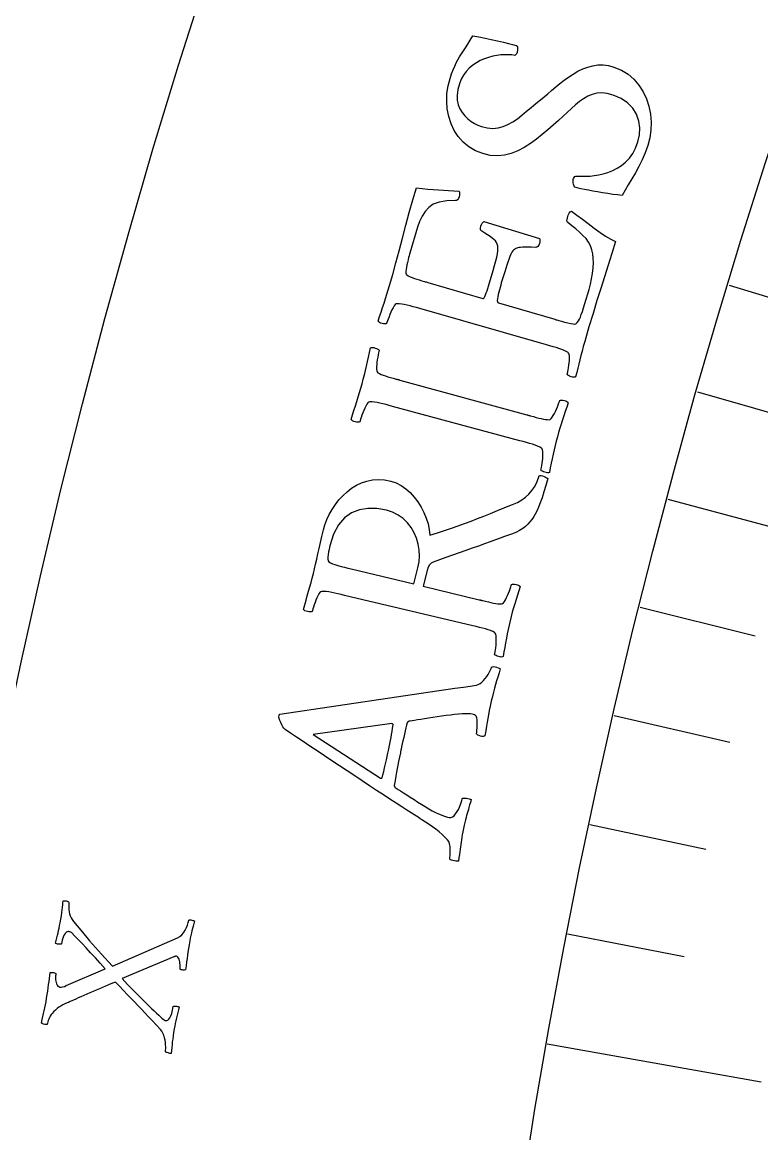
# Model space of a CAD drawing. Header units: millimetres. Extents: x -76 to 76, y -76 to 98.
# Drawn here: x -64.34 to -57.51, y 9.72 to 19.98 of the extents above; entities that cross this region are included whole.
import ezdxf

# ---------------------------------------------------------------- set-up
doc = ezdxf.new("R2010")
doc.units = ezdxf.units.MM
for name, color, linetype in [('ENGRAVE', 7, 'Continuous'), ('ENGRAVE_FINE', 8, 'Continuous'), ('TEXT', 5, 'Continuous')]:
    doc.layers.add(name, color=color, linetype=linetype)

msp = doc.modelspace()

# ---------------------------------------------------------------- linework, layer by layer
at = {"layer": 'ENGRAVE'}
for points in [[(-57.8136, 17.5545), (-49.0871, 14.9047)], [(-58.3772, 15.578), (-55.7337, 14.8726)], [(-59.4912, 10.5535), (-57.5156, 10.203)]]:
    msp.add_lwpolyline(points, dxfattribs=at)
for radius in [74.48, 74.48, 72.485, 68.78, 68.78, 65.854, 60.42, 60.42]:
    msp.add_circle((0, 0), radius, dxfattribs=at)
at = {"layer": 'ENGRAVE_FINE'}
for points in [[(-58.1038, 16.5689), (-57.0513, 16.2688)], [(-58.6339, 14.5821), (-57.5719, 14.318)], [(-58.8738, 13.5814), (-57.8074, 13.3354)], [(-59.0967, 12.5762), (-58.0262, 12.3484)], [(-59.3025, 11.5668), (-58.2283, 11.3573)]]:
    msp.add_lwpolyline(points, dxfattribs=at)
at = {"layer": 'TEXT'}
for points in [[(-60.3871, 19.4615), (-60.3729, 19.5034), (-60.3587, 19.5412), (-60.3444, 19.5748), (-60.3302, 19.6044), (-60.3154, 19.6319), (-60.2996, 19.6595), (-60.2828, 19.6871), (-60.265, 19.7148), (-60.2458, 19.7442), (-60.2246, 19.7772), (-60.2015, 19.8136), (-60.1765, 19.8534), (-60.1207, 19.8439), (-60.0645, 19.8333), (-60.0076, 19.8214), (-59.9501, 19.8084), (-59.8961, 19.7955), (-59.8495, 19.7841), (-59.8102, 19.7742), (-59.7784, 19.7657), (-59.7719, 19.7634), (-59.7674, 19.7582), (-59.7648, 19.7501), (-59.7641, 19.7392), (-59.7646, 19.7275), (-59.7656, 19.7171), (-59.7672, 19.7081), (-59.7692, 19.7004), (-59.773, 19.6913), (-59.7778, 19.6837), (-59.7836, 19.6777), (-59.7905, 19.6731), (-59.8178, 19.6775), (-59.8482, 19.6797), (-59.8816, 19.6797), (-59.918, 19.6776), (-59.9559, 19.673), (-59.9941, 19.6656), (-60.0324, 19.6552), (-60.0709, 19.6419), (-60.1086, 19.6255), (-60.1445, 19.6058), (-60.1786, 19.5827), (-60.2108, 19.5562), (-60.2401, 19.5261), (-60.265, 19.4921), (-60.2856, 19.4541), (-60.3019, 19.4121), (-60.3162, 19.3575), (-60.3226, 19.307), (-60.3211, 19.2607), (-60.3118, 19.2185), (-60.2965, 19.1802), (-60.2768, 19.1457), (-60.2529, 19.1149), (-60.2247, 19.0879), (-60.1941, 19.0646), (-60.1626, 19.0449), (-60.1304, 19.0289), (-60.0974, 19.0165), (-60.0443, 19.0036), (-59.9934, 18.9995), (-59.9448, 19.0039), (-59.8983, 19.017), (-59.8535, 19.0366), (-59.8094, 19.0607), (-59.7662, 19.0893), (-59.7239, 19.1223), (-59.6817, 19.1577), (-59.6392, 19.193), (-59.5962, 19.2283), (-59.5528, 19.2636), (-59.5203, 19.2912), (-59.4862, 19.3201), (-59.4504, 19.3504), (-59.4131, 19.382), (-59.3743, 19.4138), (-59.3344, 19.4443), (-59.2933, 19.4736), (-59.251, 19.5018), (-59.2076, 19.5272), (-59.1631, 19.5484), (-59.1175, 19.5653), (-59.0707, 19.5779), (-59.0231, 19.585), (-58.9749, 19.5853), (-58.926, 19.5789), (-58.8765, 19.5657), (-58.807, 19.537), (-58.7452, 19.4995), (-58.6911, 19.4533), (-58.6446, 19.3984), (-58.606, 19.3374), (-58.5755, 19.2726), (-58.5531, 19.2041), (-58.5388, 19.1318), (-58.5326, 19.058), (-58.5348, 18.9849), (-58.5454, 18.9124), (-58.5642, 18.8406), (-58.5876, 18.7744), (-58.6143, 18.7105), (-58.6444, 18.6491), (-58.6779, 18.5901), (-58.7118, 18.5336), (-58.7433, 18.4799), (-58.7722, 18.429), (-58.7988, 18.3809), (-58.8423, 18.3857), (-58.8872, 18.3914), (-58.9332, 18.3981), (-58.9805, 18.4058), (-59.0269, 18.4138), (-59.0703, 18.4216), (-59.1107, 18.4292), (-59.1481, 18.4367), (-59.1805, 18.4435), (-59.2061, 18.4491), (-59.2248, 18.4535), (-59.2366, 18.4567), (-59.241, 18.466), (-59.2448, 18.4756), (-59.2479, 18.4857), (-59.2503, 18.4961), (-59.2517, 18.5065), (-59.2518, 18.5168), (-59.2507, 18.5268), (-59.2483, 18.5367), (-59.2432, 18.5475), (-59.2357, 18.5549), (-59.2258, 18.5589), (-59.2136, 18.5595), (-59.1907, 18.5581), (-59.1633, 18.5578), (-59.1316, 18.5586), (-59.0956, 18.5606), (-59.0566, 18.5645), (-59.0161, 18.5714), (-58.9741, 18.5812), (-58.9306, 18.594), (-58.8872, 18.6105), (-58.8456, 18.6318), (-58.8057, 18.6577), (-58.7676, 18.6884), (-58.7325, 18.7248), (-58.7019, 18.7682), (-58.6758, 18.8184), (-58.6541, 18.8756), (-58.6393, 18.94), (-58.6368, 19.0039), (-58.6464, 19.0672), (-58.6683, 19.1299), (-58.7026, 19.1878), (-58.7497, 19.2366), (-58.8095, 19.2763), (-58.8821, 19.3068), (-58.9369, 19.3212), (-58.9875, 19.3272), (-59.034, 19.3246), (-59.0763, 19.3136), (-59.1162, 19.2961), (-59.1552, 19.2741), (-59.1934, 19.2475), (-59.2307, 19.2164), (-59.2682, 19.1823), (-59.3069, 19.1468), (-59.3468, 19.1099), (-59.3878, 19.0717), (-59.4358, 19.0296), (-59.4857, 18.9872), (-59.5374, 18.9442), (-59.5908, 18.9009), (-59.6462, 18.8599), (-59.7034, 18.8243), (-59.7625, 18.7941), (-59.8236, 18.7692), (-59.8864, 18.7524), (-59.9507, 18.7464), (-60.0166, 18.7513), (-60.084, 18.7672), (-60.1526, 18.7939), (-60.2134, 18.8289), (-60.2664, 18.8722), (-60.3117, 18.9238), (-60.349, 18.9816), (-60.3784, 19.0434), (-60.3998, 19.1091), (-60.4132, 19.1789), (-60.4186, 19.2503), (-60.4161, 19.3213), (-60.4056, 19.3917), (-60.3871, 19.4615)], [(-60.9457, 17.5504), (-60.917, 17.6518), (-60.8876, 17.7585), (-60.8577, 17.8705), (-60.8272, 17.9877), (-60.7959, 18.1067), (-60.7637, 18.2238), (-60.7307, 18.3392), (-60.6969, 18.4527), (-60.644, 18.445), (-60.5928, 18.439), (-60.5434, 18.4346), (-60.4958, 18.432), (-60.4488, 18.4299), (-60.4012, 18.4272), (-60.353, 18.4239), (-60.3043, 18.4201), (-60.3007, 18.4099), (-60.2996, 18.3977), (-60.3011, 18.3837), (-60.305, 18.3676), (-60.3112, 18.3517), (-60.3185, 18.3408), (-60.327, 18.3348), (-60.3366, 18.3339), (-60.419, 18.3316), (-60.4879, 18.3201), (-60.5431, 18.2994), (-60.5847, 18.2695), (-60.6172, 18.2323), (-60.6452, 18.1898), (-60.6687, 18.1421), (-60.6875, 18.0891), (-60.7584, 17.8495), (-60.7614, 17.8391), (-60.7652, 17.8251), (-60.7699, 17.8075), (-60.7755, 17.7862), (-60.7811, 17.7635), (-60.7859, 17.7413), (-60.7901, 17.7196), (-60.7935, 17.6985), (-60.7953, 17.6797), (-60.7949, 17.6649), (-60.7922, 17.654), (-60.7871, 17.6471), (-60.7732, 17.6389), (-60.7569, 17.631), (-60.7382, 17.6233), (-60.7172, 17.616), (-60.6948, 17.6088), (-60.672, 17.6017), (-60.6488, 17.5947), (-60.6251, 17.5877), (-60.6159, 17.585), (-60.6076, 17.5827), (-60.6004, 17.5806), (-60.5943, 17.5788), (-60.0844, 17.4309), (-60.0786, 17.4317), (-60.0726, 17.4374), (-60.0663, 17.448), (-60.0597, 17.4635), (-60.053, 17.482), (-60.0463, 17.5017), (-60.0397, 17.5225), (-60.0331, 17.5445), (-59.9908, 17.6883), (-59.9774, 17.735), (-59.9663, 17.7764), (-59.9575, 17.8126), (-59.9509, 17.8435), (-59.947, 17.8702), (-59.9459, 17.8938), (-59.9476, 17.9141), (-59.9522, 17.9313), (-59.9596, 17.9466), (-59.9699, 17.9612), (-59.983, 17.9751), (-59.999, 17.9883), (-60.0182, 18.0019), (-60.0407, 18.017), (-60.0666, 18.0334), (-60.0959, 18.0512), (-60.1034, 18.0573), (-60.1072, 18.0669), (-60.1072, 18.08), (-60.1036, 18.0966), (-60.098, 18.1121), (-60.0914, 18.1245), (-60.0837, 18.134), (-60.0751, 18.1404), (-59.5612, 17.9853), (-59.5585, 17.9768), (-59.5579, 17.9659), (-59.5596, 17.9527), (-59.5636, 17.9371), (-59.5694, 17.9223), (-59.5767, 17.9113), (-59.5855, 17.9042), (-59.5958, 17.901), (-59.635, 17.9026), (-59.6685, 17.9034), (-59.6964, 17.9034), (-59.7186, 17.9027), (-59.7365, 17.9014), (-59.7515, 17.8996), (-59.7636, 17.8973), (-59.7728, 17.8945), (-59.7804, 17.8911), (-59.7876, 17.8871), (-59.7945, 17.8823), (-59.8009, 17.8769), (-59.8089, 17.8691), (-59.8173, 17.8565), (-59.8262, 17.8391), (-59.8356, 17.8168), (-59.8452, 17.7915), (-59.8549, 17.7648), (-59.8645, 17.7368), (-59.8742, 17.7074), (-59.8836, 17.6778), (-59.8926, 17.649), (-59.9011, 17.621), (-59.9092, 17.5939), (-59.9146, 17.5749), (-59.9203, 17.5547), (-59.9261, 17.5332), (-59.9321, 17.5104), (-59.9378, 17.4877), (-59.9426, 17.4665), (-59.9467, 17.4467), (-59.9499, 17.4285), (-59.9515, 17.4129), (-59.9506, 17.4012), (-59.9473, 17.3934), (-59.9415, 17.3894), (-59.4203, 17.2382), (-59.4172, 17.2373), (-59.4133, 17.2362), (-59.4088, 17.2349), (-59.4035, 17.2333), (-59.3825, 17.2273), (-59.3586, 17.2207), (-59.3318, 17.2134), (-59.3022, 17.2055), (-59.2744, 17.1988), (-59.2528, 17.1953), (-59.2375, 17.1949), (-59.2286, 17.1977), (-59.2154, 17.2098), (-59.2038, 17.224), (-59.1936, 17.2404), (-59.1849, 17.2589), (-59.1764, 17.2814), (-59.1666, 17.3098), (-59.1558, 17.344), (-59.1437, 17.3841), (-59.1052, 17.5147), (-59.092, 17.5635), (-59.0814, 17.6127), (-59.0732, 17.6622), (-59.0676, 17.7121), (-59.065, 17.7601), (-59.0659, 17.8039), (-59.0704, 17.8435), (-59.0783, 17.8788), (-59.0909, 17.9156), (-59.1089, 17.9502), (-59.1323, 17.9827), (-59.161, 18.0131), (-59.1934, 18.0425), (-59.2273, 18.0721), (-59.263, 18.1018), (-59.3003, 18.1317), (-59.3062, 18.1384), (-59.309, 18.148), (-59.3086, 18.1605), (-59.3051, 18.1758), (-59.297, 18.1985), (-59.2881, 18.2163), (-59.2783, 18.2293), (-59.2678, 18.2375), (-59.2173, 18.2002), (-59.1653, 18.1615), (-59.1118, 18.1214), (-59.0568, 18.08), (-59.0026, 18.0406), (-58.9518, 18.0066), (-58.9043, 17.978), (-58.8601, 17.9548), (-58.8936, 17.8458), (-58.9276, 17.7373), (-58.9619, 17.6293), (-58.9966, 17.5217), (-59.032, 17.4109), (-59.0686, 17.2928), (-59.1063, 17.1674), (-59.145, 17.0349), (-59.158, 16.9888), (-59.1697, 16.945), (-59.1802, 16.9034), (-59.1894, 16.8641), (-59.1984, 16.8257), (-59.208, 16.7867), (-59.2183, 16.7472), (-59.2294, 16.7071), (-59.2374, 16.7042), (-59.2471, 16.7035), (-59.2584, 16.7049), (-59.2714, 16.7085), (-59.2841, 16.7133), (-59.2944, 16.7183), (-59.3024, 16.7237), (-59.308, 16.7293), (-59.3054, 16.7395), (-59.3024, 16.7533), (-59.2988, 16.7707), (-59.2949, 16.7918), (-59.2912, 16.8145), (-59.2885, 16.837), (-59.2868, 16.8592), (-59.2862, 16.8811), (-59.2869, 16.9006), (-59.2893, 16.9155), (-59.2934, 16.9258), (-59.2991, 16.9315), (-59.3158, 16.9416), (-59.3352, 16.9512), (-59.3575, 16.9603), (-59.3825, 16.9689), (-59.4095, 16.9773), (-59.4376, 16.9858), (-59.4668, 16.9944), (-59.4971, 17.0032), (-60.6668, 17.3375), (-60.6973, 17.3461), (-60.7269, 17.3542), (-60.7557, 17.362), (-60.7837, 17.3693), (-60.8101, 17.3754), (-60.8342, 17.3795), (-60.8561, 17.3816), (-60.8757, 17.3817), (-60.8847, 17.3801), (-60.894, 17.3734), (-60.9036, 17.3615), (-60.9136, 17.3445), (-60.9235, 17.3246), (-60.9331, 17.304), (-60.9422, 17.2828), (-60.951, 17.2608), (-60.9588, 17.2402), (-60.9651, 17.223), (-60.9699, 17.2093), (-60.973, 17.199), (-60.9808, 17.197), (-60.9904, 17.1965), (-61.0019, 17.1975), (-61.0152, 17.2), (-61.0281, 17.2038), (-61.0385, 17.2085), (-61.0464, 17.2143), (-61.0517, 17.2211), (-61.0381, 17.2636), (-61.0244, 17.3056), (-61.0106, 17.3472), (-60.9967, 17.3883), (-60.983, 17.4292), (-60.97, 17.4698), (-60.9575, 17.5102), (-60.9457, 17.5504)], [(-61.1995, 16.6436), (-61.1885, 16.6851), (-61.1782, 16.7262), (-61.1684, 16.7669), (-61.1594, 16.8072), (-61.1504, 16.8477), (-61.141, 16.8891), (-61.1311, 16.9313), (-61.1208, 16.9743), (-61.1127, 16.9774), (-61.103, 16.9783), (-61.0916, 16.977), (-61.0786, 16.9734), (-61.0659, 16.9687), (-61.0556, 16.9636), (-61.0477, 16.9582), (-61.042, 16.9525), (-61.0447, 16.942), (-61.0478, 16.9278), (-61.0513, 16.9098), (-61.0553, 16.8882), (-61.0592, 16.8649), (-61.0623, 16.8423), (-61.0647, 16.8202), (-61.0664, 16.7986), (-61.0666, 16.7794), (-61.0645, 16.7642), (-61.0602, 16.753), (-61.0537, 16.7458), (-61.0396, 16.7378), (-61.0232, 16.7301), (-61.0044, 16.7227), (-60.9833, 16.7157), (-60.9604, 16.7087), (-60.9365, 16.7017), (-60.9114, 16.6945), (-60.8852, 16.6872), (-60.881, 16.6861), (-60.8768, 16.6849), (-60.8725, 16.6838), (-60.8683, 16.6826), (-60.8641, 16.6815), (-60.8599, 16.6803), (-60.8557, 16.6792), (-60.8514, 16.678), (-59.6782, 16.3564), (-59.6739, 16.3553), (-59.6697, 16.3541), (-59.6655, 16.353), (-59.6613, 16.3518), (-59.657, 16.3506), (-59.6528, 16.3495), (-59.6486, 16.3483), (-59.6444, 16.3472), (-59.6182, 16.3401), (-59.5933, 16.3335), (-59.5695, 16.3275), (-59.5469, 16.322), (-59.5258, 16.3174), (-59.5063, 16.3142), (-59.4886, 16.3124), (-59.4725, 16.3121), (-59.4643, 16.3151), (-59.4553, 16.3224), (-59.4455, 16.334), (-59.4349, 16.3498), (-59.4242, 16.3683), (-59.4143, 16.3877), (-59.405, 16.408), (-59.3963, 16.4293), (-59.3888, 16.4494), (-59.3827, 16.4661), (-59.3782, 16.4795), (-59.3751, 16.4895), (-59.3674, 16.4914), (-59.3578, 16.4918), (-59.3464, 16.4908), (-59.333, 16.4883), (-59.3201, 16.4846), (-59.3096, 16.48), (-59.3017, 16.4743), (-59.2964, 16.4677), (-59.3106, 16.4271), (-59.3243, 16.3873), (-59.3376, 16.3483), (-59.3505, 16.3101), (-59.363, 16.272), (-59.375, 16.2332), (-59.3866, 16.1938), (-59.3978, 16.1536), (-59.4082, 16.1143), (-59.4182, 16.0745), (-59.4276, 16.0342), (-59.4367, 15.9934), (-59.4454, 15.9521), (-59.454, 15.9104), (-59.4625, 15.8684), (-59.4709, 15.8259), (-59.4789, 15.8229), (-59.4885, 15.822), (-59.4999, 15.8233), (-59.513, 15.8266), (-59.5257, 15.8312), (-59.5361, 15.8362), (-59.5441, 15.8414), (-59.5498, 15.8469), (-59.5474, 15.8571), (-59.5446, 15.871), (-59.5413, 15.8885), (-59.5376, 15.9096), (-59.5343, 15.9324), (-59.5319, 15.9549), (-59.5306, 15.9771), (-59.5303, 15.9991), (-59.5313, 16.0185), (-59.5339, 16.0334), (-59.5381, 16.0436), (-59.544, 16.0493), (-59.5608, 16.0591), (-59.5803, 16.0684), (-59.6027, 16.0772), (-59.6279, 16.0854), (-59.655, 16.0934), (-59.6832, 16.1015), (-59.7126, 16.1096), (-59.743, 16.118), (-60.9176, 16.4348), (-60.9481, 16.443), (-60.9779, 16.4507), (-61.0068, 16.458), (-61.0348, 16.4649), (-61.0614, 16.4706), (-61.0856, 16.4744), (-61.1075, 16.4762), (-61.1271, 16.476), (-61.136, 16.4742), (-61.1452, 16.4674), (-61.1547, 16.4554), (-61.1644, 16.4382), (-61.174, 16.4182), (-61.1833, 16.3975), (-61.1921, 16.3761), (-61.2006, 16.354), (-61.2081, 16.3332), (-61.2141, 16.316), (-61.2186, 16.3022), (-61.2217, 16.2918), (-61.2294, 16.2897), (-61.239, 16.2891), (-61.2505, 16.2899), (-61.2638, 16.2922), (-61.2768, 16.2958), (-61.2873, 16.3004), (-61.2952, 16.3061), (-61.3006, 16.3128), (-61.2877, 16.3554), (-61.2746, 16.3976), (-61.2614, 16.4394), (-61.2481, 16.4808), (-61.2351, 16.5218), (-61.2226, 16.5627), (-61.2108, 16.6033), (-61.1995, 16.6436)], [(-61.5564, 15.2954), (-61.5424, 15.343), (-61.5244, 15.3903), (-61.5023, 15.4374), (-61.4761, 15.4841), (-61.4462, 15.5293), (-61.4133, 15.5716), (-61.3774, 15.6109), (-61.3384, 15.6473), (-61.2965, 15.6797), (-61.252, 15.7069), (-61.2048, 15.729), (-61.155, 15.746), (-61.1028, 15.7566), (-61.0486, 15.7599), (-60.9923, 15.7557), (-60.934, 15.744), (-60.8859, 15.7279), (-60.8402, 15.7049), (-60.797, 15.6752), (-60.7563, 15.6388), (-60.7188, 15.5973), (-60.685, 15.5528), (-60.6551, 15.5051), (-60.6289, 15.4542), (-60.6072, 15.4019), (-60.5906, 15.3501), (-60.5792, 15.2987), (-60.5729, 15.2476), (-60.5041, 15.2692), (-60.4379, 15.2906), (-60.3744, 15.3119), (-60.3135, 15.3331), (-60.254, 15.3545), (-60.1944, 15.3766), (-60.1349, 15.3994), (-60.0753, 15.4228), (-60.0141, 15.4473), (-59.9498, 15.4732), (-59.8822, 15.5004), (-59.8114, 15.5289), (-59.7665, 15.5494), (-59.7262, 15.5724), (-59.6906, 15.5978), (-59.6595, 15.6257), (-59.632, 15.6581), (-59.6069, 15.6969), (-59.5842, 15.7421), (-59.564, 15.7938), (-59.5559, 15.7965), (-59.5459, 15.7964), (-59.534, 15.7937), (-59.5202, 15.7881), (-59.5069, 15.7818), (-59.4968, 15.7767), (-59.4897, 15.7728), (-59.4857, 15.77), (-59.5037, 15.7046), (-59.5213, 15.6452), (-59.5386, 15.5919), (-59.5556, 15.5447), (-59.5718, 15.5036), (-59.587, 15.4688), (-59.6011, 15.4403), (-59.6141, 15.4179), (-59.6245, 15.4042), (-59.6373, 15.3881), (-59.6523, 15.3695), (-59.6697, 15.3486), (-59.6905, 15.3272), (-59.716, 15.3074), (-59.7462, 15.2892), (-59.781, 15.2725), (-59.7976, 15.2659), (-59.8204, 15.2571), (-59.8493, 15.2461), (-59.8844, 15.233), (-59.9247, 15.2181), (-59.9691, 15.202), (-60.0175, 15.1846), (-60.07, 15.166), (-60.1254, 15.1464), (-60.1827, 15.1261), (-60.2418, 15.105), (-60.3028, 15.0832), (-60.3644, 15.0613), (-60.4253, 15.04), (-60.4854, 15.0191), (-60.5448, 14.9988), (-60.5631, 14.9886), (-60.5784, 14.9723), (-60.5907, 14.9501), (-60.5999, 14.9218), (-60.6355, 14.7765), (-60.1196, 14.6508), (-60.1154, 14.6498), (-60.1111, 14.6487), (-60.1069, 14.6477), (-60.1026, 14.6467), (-60.0984, 14.6456), (-60.0941, 14.6446), (-60.0899, 14.6435), (-60.0856, 14.6425), (-60.0593, 14.6362), (-60.0341, 14.6303), (-60.0102, 14.625), (-59.9875, 14.6201), (-59.9662, 14.6161), (-59.9467, 14.6135), (-59.9289, 14.6122), (-59.9128, 14.6123), (-59.9047, 14.6156), (-59.8959, 14.6231), (-59.8864, 14.635), (-59.8763, 14.6511), (-59.8662, 14.6699), (-59.8567, 14.6896), (-59.848, 14.7102), (-59.84, 14.7317), (-59.833, 14.7519), (-59.8274, 14.7688), (-59.8233, 14.7823), (-59.8205, 14.7925), (-59.8128, 14.7946), (-59.8033, 14.7953), (-59.7918, 14.7946), (-59.7784, 14.7925), (-59.7653, 14.7892), (-59.7548, 14.7848), (-59.7467, 14.7793), (-59.7412, 14.7729), (-59.7542, 14.7319), (-59.7668, 14.6917), (-59.779, 14.6523), (-59.7908, 14.6138), (-59.8021, 14.5754), (-59.8131, 14.5363), (-59.8236, 14.4965), (-59.8336, 14.4561), (-59.8429, 14.4165), (-59.8517, 14.3764), (-59.86, 14.3358), (-59.8679, 14.2948), (-59.8754, 14.2533), (-59.8829, 14.2114), (-59.8902, 14.1691), (-59.8973, 14.1264), (-59.9052, 14.1232), (-59.9149, 14.122), (-59.9263, 14.1229), (-59.9394, 14.1259), (-59.9523, 14.1302), (-59.9628, 14.1348), (-59.971, 14.1398), (-59.9768, 14.1452), (-59.9747, 14.1554), (-59.9723, 14.1694), (-59.9695, 14.1869), (-59.9664, 14.2082), (-59.9637, 14.231), (-59.962, 14.2536), (-59.9613, 14.2759), (-59.9616, 14.2978), (-59.9632, 14.3172), (-59.9662, 14.332), (-59.9707, 14.3421), (-59.9767, 14.3476), (-59.9938, 14.357), (-60.0136, 14.3657), (-60.0363, 14.3738), (-60.0617, 14.3813), (-60.089, 14.3885), (-60.1174, 14.3958), (-60.147, 14.4031), (-60.1776, 14.4106), (-61.3615, 14.691), (-61.3922, 14.6983), (-61.4222, 14.7052), (-61.4513, 14.7117), (-61.4795, 14.7178), (-61.5062, 14.7227), (-61.5305, 14.7258), (-61.5524, 14.7269), (-61.572, 14.7261), (-61.5809, 14.7242), (-61.59, 14.717), (-61.5991, 14.7048), (-61.6083, 14.6874), (-61.6173, 14.6672), (-61.6259, 14.6464), (-61.634, 14.6252), (-61.6417, 14.6035), (-61.6485, 14.5833), (-61.6539, 14.5663), (-61.658, 14.5526), (-61.6607, 14.5423), (-61.6683, 14.54), (-61.6779, 14.5391), (-61.6894, 14.5396), (-61.7028, 14.5415), (-61.7159, 14.5447), (-61.7265, 14.549), (-61.7346, 14.5545), (-61.7402, 14.561), (-61.7285, 14.6039), (-61.7167, 14.6462), (-61.7048, 14.6879), (-61.6928, 14.729), (-61.6811, 14.7697), (-61.67, 14.8104), (-61.6593, 14.8511), (-61.6493, 14.8917), (-61.6391, 14.9345), (-61.6288, 14.9791), (-61.6185, 15.0254), (-61.6081, 15.0733), (-61.597, 15.1238), (-61.5847, 15.1777), (-61.5712, 15.2349), (-61.5564, 15.2954)], [(-60.9753, 15.4769), (-61.0633, 15.4927), (-61.1463, 15.4939), (-61.2244, 15.4807), (-61.2974, 15.4529), (-61.3627, 15.4076), (-61.4178, 15.3418), (-61.4624, 15.2555), (-61.4965, 15.1487), (-61.4999, 15.1339), (-61.5039, 15.1156), (-61.5083, 15.0938), (-61.5132, 15.0685), (-61.5166, 15.044), (-61.5164, 15.0245), (-61.5128, 15.0101), (-61.5057, 15.0008), (-61.492, 14.992), (-61.4735, 14.9834), (-61.4503, 14.975), (-61.4224, 14.9667), (-61.392, 14.9587), (-61.3614, 14.9507), (-61.3305, 14.9429), (-61.2995, 14.9353), (-60.7205, 14.7972), (-60.6842, 14.9455), (-60.6741, 14.9999), (-60.6704, 15.0544), (-60.6732, 15.1093), (-60.6825, 15.1646), (-60.6979, 15.2183), (-60.7195, 15.2689), (-60.747, 15.3164), (-60.7806, 15.3606), (-60.8202, 15.3999), (-60.8659, 15.4324), (-60.9176, 15.4581), (-60.9753, 15.4769)], [(-60.647, 12.6198), (-60.6511, 12.6224), (-60.6631, 12.6302), (-60.6832, 12.6432), (-60.7114, 12.6615), (-60.7464, 12.6841), (-60.7872, 12.7104), (-60.8337, 12.7404), (-60.886, 12.774), (-60.9427, 12.8107), (-61.0024, 12.8497), (-61.0651, 12.8911), (-61.1309, 12.9349), (-61.1987, 12.9801), (-61.2674, 13.0258), (-61.3372, 13.072), (-61.408, 13.1187), (-61.4785, 13.1652), (-61.5475, 13.2109), (-61.615, 13.2557), (-61.6809, 13.2998), (-61.7442, 13.3422), (-61.8034, 13.382), (-61.8588, 13.4194), (-61.9102, 13.4543), (-61.9203, 13.4644), (-61.9304, 13.4781), (-61.9404, 13.4954), (-61.9504, 13.5164), (-61.9588, 13.5375), (-61.9642, 13.5556), (-61.9666, 13.5705), (-61.9658, 13.5823), (-61.9652, 13.5849), (-61.9645, 13.5869), (-61.9637, 13.5884), (-61.9628, 13.5892), (-61.9618, 13.5901), (-61.9605, 13.5914), (-61.9589, 13.5932), (-61.957, 13.5956), (-60.3427, 13.834), (-60.2631, 13.845), (-60.2036, 13.8534), (-60.164, 13.8594), (-60.1445, 13.8629), (-60.1274, 13.8682), (-60.1106, 13.877), (-60.094, 13.8895), (-60.0778, 13.9055), (-60.0625, 13.9235), (-60.0488, 13.9419), (-60.0366, 13.9606), (-60.0261, 13.9797), (-60.0174, 13.9973), (-60.0108, 14.0115), (-60.0064, 14.0222), (-60.004, 14.0296), (-59.9948, 14.0325), (-59.9841, 14.0331), (-59.9718, 14.0315), (-59.958, 14.0277), (-59.9449, 14.0232), (-59.9348, 14.0194), (-59.9278, 14.0162), (-59.9238, 14.0138), (-59.9358, 13.9747), (-59.9472, 13.9376), (-59.9578, 13.9026), (-59.9678, 13.8697), (-59.9775, 13.8361), (-59.9874, 13.7992), (-59.9975, 13.7591), (-60.0077, 13.7156), (-60.0179, 13.6696), (-60.0266, 13.6276), (-60.0339, 13.5895), (-60.0396, 13.5553), (-60.045, 13.521), (-60.0511, 13.4827), (-60.0579, 13.4402), (-60.0654, 13.3936), (-60.0733, 13.3903), (-60.0829, 13.389), (-60.0943, 13.3898), (-60.1075, 13.3927), (-60.1204, 13.3969), (-60.1308, 13.4019), (-60.1389, 13.4077), (-60.1445, 13.4143), (-60.1419, 13.4289), (-60.1398, 13.4473), (-60.1381, 13.4695), (-60.1368, 13.4956), (-60.1367, 13.5215), (-60.1384, 13.5435), (-60.1419, 13.5613), (-60.1473, 13.5752), (-60.1529, 13.5816), (-60.161, 13.5872), (-60.1716, 13.5918), (-60.1846, 13.5955), (-60.1999, 13.5977), (-60.2201, 13.5987), (-60.2454, 13.5983), (-60.2755, 13.5967), (-60.3093, 13.594), (-60.3454, 13.5904), (-60.3836, 13.5861), (-60.4241, 13.581), (-60.4655, 13.5753), (-60.5063, 13.5696), (-60.5466, 13.5637), (-60.5863, 13.5576), (-60.6241, 13.5518), (-60.6583, 13.5464), (-60.6891, 13.5416), (-60.7164, 13.5373), (-60.7388, 13.5338), (-60.7547, 13.5312), (-60.7643, 13.5297), (-60.7675, 13.5292), (-60.768, 13.5289), (-60.7693, 13.5281), (-60.7714, 13.5267), (-60.7745, 13.5248), (-60.7776, 13.5225), (-60.78, 13.52), (-60.7817, 13.5174), (-60.7827, 13.5146), (-60.789, 13.4922), (-60.7955, 13.4673), (-60.8021, 13.4397), (-60.809, 13.4096), (-60.8158, 13.3787), (-60.8223, 13.3488), (-60.8286, 13.3201), (-60.8347, 13.2924), (-60.8363, 13.2853), (-60.8378, 13.2781), (-60.8394, 13.271), (-60.8409, 13.2638), (-60.8425, 13.2568), (-60.8439, 13.2502), (-60.8453, 13.244), (-60.8465, 13.2381), (-60.8554, 13.1968), (-60.8634, 13.1587), (-60.8705, 13.1237), (-60.8767, 13.0919), (-60.8826, 13.0595), (-60.8889, 13.0227), (-60.8955, 12.9815), (-60.9025, 12.9359), (-60.9026, 12.9343), (-60.9022, 12.9321), (-60.9014, 12.9295), (-60.9001, 12.9264), (-60.8987, 12.9235), (-60.8978, 12.9215), (-60.8972, 12.9202), (-60.897, 12.9198), (-60.8937, 12.9177), (-60.8839, 12.9114), (-60.8675, 12.9009), (-60.8445, 12.8862), (-60.817, 12.8687), (-60.787, 12.8495), (-60.7546, 12.8286), (-60.7198, 12.8062), (-60.6842, 12.7835), (-60.6497, 12.762), (-60.6162, 12.7417), (-60.5838, 12.7225), (-60.552, 12.7037), (-60.5226, 12.6878), (-60.4955, 12.6748), (-60.4708, 12.6647), (-60.4484, 12.6567), (-60.4283, 12.6502), (-60.4106, 12.6451), (-60.3952, 12.6414), (-60.3797, 12.6411), (-60.3647, 12.6465), (-60.3501, 12.6578), (-60.336, 12.6749), (-60.3228, 12.6953), (-60.3112, 12.7163), (-60.3012, 12.7381), (-60.2926, 12.7605), (-60.2856, 12.7811), (-60.2803, 12.7975), (-60.2766, 12.8095), (-60.2746, 12.8173), (-60.2696, 12.8191), (-60.2617, 12.8198), (-60.2509, 12.8195), (-60.2371, 12.8182), (-60.2229, 12.8161), (-60.2109, 12.8134), (-60.2011, 12.81), (-60.1935, 12.806), (-60.2004, 12.7804), (-60.2069, 12.7568), (-60.213, 12.735), (-60.2187, 12.7153), (-60.2241, 12.6965), (-60.2296, 12.6777), (-60.235, 12.6589), (-60.2404, 12.6401), (-60.246, 12.6197), (-60.2519, 12.5963), (-60.2579, 12.5698), (-60.2643, 12.5402), (-60.2703, 12.5102), (-60.2755, 12.4827), (-60.2798, 12.4575), (-60.2832, 12.4348), (-60.2861, 12.4133), (-60.289, 12.3917), (-60.292, 12.3702), (-60.2949, 12.3486), (-60.2981, 12.3257), (-60.3019, 12.2999), (-60.3062, 12.2713), (-60.3111, 12.2398), (-60.316, 12.2382), (-60.3238, 12.2379), (-60.3345, 12.239), (-60.348, 12.2414), (-60.362, 12.2446), (-60.3738, 12.2481), (-60.3836, 12.2519), (-60.3912, 12.256), (-60.389, 12.2712), (-60.3874, 12.2911), (-60.3866, 12.3158), (-60.3864, 12.3452), (-60.3881, 12.3747), (-60.3928, 12.3994), (-60.4005, 12.4193), (-60.4113, 12.4346), (-60.435, 12.4608), (-60.4607, 12.4858), (-60.4882, 12.5096), (-60.5178, 12.5321), (-60.5487, 12.554), (-60.5806, 12.5759), (-60.6133, 12.5978), (-60.647, 12.6198)], [(-61.6517, 13.4072), (-61.0281, 13.0046), (-61.0278, 13.0046), (-61.0266, 13.0046), (-61.0248, 13.0047), (-61.0221, 13.0048), (-61.0195, 13.005), (-61.0175, 13.0057), (-61.0161, 13.0066), (-61.0155, 13.0079), (-61.0081, 13.0362), (-61.0002, 13.0672), (-60.992, 13.1009), (-60.9833, 13.1373), (-60.9749, 13.1733), (-60.9674, 13.2055), (-60.961, 13.234), (-60.9555, 13.2588), (-60.9487, 13.291), (-60.9425, 13.3216), (-60.9371, 13.3507), (-60.9324, 13.3782), (-60.9278, 13.4057), (-60.923, 13.4343), (-60.9179, 13.4643), (-60.9125, 13.4954), (-60.9124, 13.4981), (-60.9132, 13.5005), (-60.9151, 13.5025), (-60.918, 13.5042), (-60.921, 13.5055), (-60.9231, 13.5064), (-60.9244, 13.507), (-60.9248, 13.5072)], [(-64.1103, 10.9741), (-64.1048, 11.0074), (-64.0999, 11.0393), (-64.0955, 11.0699), (-64.0917, 11.0991), (-64.0882, 11.1274), (-64.0845, 11.1556), (-64.0808, 11.1835), (-64.077, 11.2111), (-64.0721, 11.2119), (-64.0653, 11.212), (-64.0569, 11.2112), (-64.0466, 11.2096), (-64.0369, 11.2075), (-64.0302, 11.2048), (-64.0264, 11.2017), (-64.0256, 11.1982), (-64.0266, 11.1907), (-64.0273, 11.1815), (-64.0277, 11.1706), (-64.0278, 11.1578), (-64.0273, 11.1444), (-64.0258, 11.1313), (-64.0232, 11.1185), (-64.0196, 11.106), (-64.0145, 11.0949), (-64.0074, 11.0864), (-63.9984, 11.0805), (-63.9873, 11.0771), (-63.976, 11.0766), (-63.9626, 11.0786), (-63.947, 11.0832), (-63.9294, 11.0903), (-63.5688, 11.2455), (-63.6156, 11.2958), (-63.6609, 11.3449), (-63.7047, 11.3928), (-63.747, 11.4396), (-63.7864, 11.4827), (-63.8213, 11.5197), (-63.8518, 11.5507), (-63.8779, 11.5755), (-63.8821, 11.5789), (-63.8863, 11.5817), (-63.8907, 11.5839), (-63.8953, 11.5855), (-63.8994, 11.5867), (-63.9026, 11.5875), (-63.9048, 11.5881), (-63.9062, 11.5884), (-63.9132, 11.5883), (-63.9212, 11.5853), (-63.9301, 11.5797), (-63.94, 11.5713), (-63.95, 11.5579), (-63.9591, 11.5373), (-63.9674, 11.5096), (-63.9747, 11.4746), (-63.9773, 11.4724), (-63.9823, 11.4713), (-63.9895, 11.4712), (-63.9991, 11.4722), (-64.0091, 11.4738), (-64.0174, 11.4757), (-64.0242, 11.4779), (-64.0293, 11.4805), (-64.0227, 11.5067), (-64.0165, 11.5314), (-64.0107, 11.5546), (-64.0053, 11.5763), (-64.0002, 11.5978), (-63.9952, 11.6204), (-63.9903, 11.6441), (-63.9856, 11.6689), (-63.9796, 11.7033), (-63.9745, 11.735), (-63.9704, 11.7639), (-63.9672, 11.7901), (-63.9647, 11.8138), (-63.9622, 11.8353), (-63.96, 11.8547), (-63.9578, 11.872), (-63.9531, 11.8729), (-63.9471, 11.8731), (-63.9397, 11.8728), (-63.931, 11.8719), (-63.9223, 11.8701), (-63.9151, 11.8672), (-63.9092, 11.8633), (-63.9047, 11.8582), (-63.9054, 11.8531), (-63.906, 11.8451), (-63.9064, 11.8343), (-63.9069, 11.8207), (-63.9066, 11.8052), (-63.9051, 11.7888), (-63.9023, 11.7714), (-63.8982, 11.753), (-63.8925, 11.7344), (-63.8846, 11.7163), (-63.8746, 11.6986), (-63.8624, 11.6814), (-63.8282, 11.6404), (-63.7963, 11.6022), (-63.7668, 11.5667), (-63.7396, 11.534), (-63.7134, 11.5029), (-63.687, 11.472), (-63.6602, 11.4416), (-63.6332, 11.4114), (-63.6046, 11.3801), (-63.5734, 11.3462), (-63.5395, 11.3096), (-63.503, 11.2705), (-62.9036, 11.5309), (-62.8828, 11.5423), (-62.8641, 11.5576), (-62.8476, 11.5769), (-62.8332, 11.6002), (-62.8211, 11.625), (-62.8112, 11.6491), (-62.8036, 11.6724), (-62.7984, 11.695), (-62.7934, 11.6965), (-62.787, 11.6969), (-62.7791, 11.6962), (-62.7697, 11.6944), (-62.7606, 11.6922), (-62.7537, 11.6902), (-62.7488, 11.6886), (-62.7461, 11.6871), (-62.7527, 11.6616), (-62.7588, 11.638), (-62.7645, 11.6161), (-62.7697, 11.5961), (-62.7747, 11.5759), (-62.7797, 11.5535), (-62.7847, 11.529), (-62.7898, 11.5024), (-62.7963, 11.4657), (-62.802, 11.4314), (-62.8069, 11.3994), (-62.8111, 11.3698), (-62.8149, 11.3402), (-62.8191, 11.3081), (-62.8236, 11.2735), (-62.8283, 11.2365), (-62.8335, 11.2341), (-62.8405, 11.233), (-62.8491, 11.2331), (-62.8594, 11.2345), (-62.8691, 11.2367), (-62.8758, 11.2393), (-62.8795, 11.2424), (-62.8804, 11.2458), (-62.8796, 11.2523), (-62.8791, 11.2607), (-62.8791, 11.2709), (-62.8795, 11.2829), (-62.8805, 11.2958), (-62.8823, 11.3085), (-62.885, 11.321), (-62.8886, 11.3333), (-62.8932, 11.3441), (-62.8989, 11.3523), (-62.9056, 11.3578), (-62.9134, 11.3606), (-62.9155, 11.3608), (-62.918, 11.3607), (-62.9209, 11.3604), (-62.9241, 11.3597), (-62.9275, 11.3588), (-62.9305, 11.3578), (-62.9332, 11.3565), (-62.9355, 11.3551), (-63.4123, 11.1544), (-63.3883, 11.1286), (-63.3629, 11.1017), (-63.3361, 11.0738), (-63.3079, 11.0448), (-63.2792, 11.0156), (-63.2507, 10.9867), (-63.2225, 10.9583), (-63.1946, 10.9303), (-63.1676, 10.9035), (-63.1422, 10.8787), (-63.1184, 10.8558), (-63.0961, 10.8349), (-63.0763, 10.8166), (-63.0597, 10.8015), (-63.0464, 10.7895), (-63.0365, 10.7808), (-63.0345, 10.7794), (-63.0322, 10.7777), (-63.0294, 10.7756), (-63.0262, 10.7733), (-63.0227, 10.771), (-63.0188, 10.7692), (-63.0146, 10.7677), (-63.0101, 10.7667), (-63.0016, 10.7673), (-62.9927, 10.7719), (-62.9835, 10.7804), (-62.974, 10.793), (-62.9648, 10.8105), (-62.9563, 10.8338), (-62.9485, 10.863), (-62.9416, 10.898), (-62.9366, 10.8997), (-62.9301, 10.9005), (-62.9221, 10.9005), (-62.9126, 10.8996), (-62.9033, 10.8982), (-62.8963, 10.8966), (-62.8915, 10.8947), (-62.8889, 10.8927), (-62.895, 10.8679), (-62.9011, 10.8429), (-62.907, 10.8176), (-62.9129, 10.792), (-62.9185, 10.7664), (-62.9238, 10.741), (-62.9286, 10.7158), (-62.9331, 10.6907), (-62.9386, 10.6568), (-62.9434, 10.6253), (-62.9474, 10.5964), (-62.9506, 10.5699), (-62.9534, 10.5444), (-62.9561, 10.5185), (-62.9588, 10.4921), (-62.9614, 10.4651), (-62.9669, 10.4646), (-62.9736, 10.465), (-62.9815, 10.4665), (-62.9904, 10.469), (-62.999, 10.4718), (-63.0056, 10.4741), (-63.0102, 10.476), (-63.0129, 10.4775), (-63.0124, 10.4832), (-63.0121, 10.4928), (-63.0119, 10.5064), (-63.0119, 10.524), (-63.0126, 10.544), (-63.0146, 10.5649), (-63.0179, 10.5868), (-63.0224, 10.6096), (-63.0287, 10.6318), (-63.0371, 10.6519), (-63.0476, 10.6698), (-63.0603, 10.6856), (-63.0984, 10.7266), (-63.1348, 10.7656), (-63.1696, 10.8027), (-63.2029, 10.8379), (-63.2354, 10.8722), (-63.268, 10.9063), (-63.3007, 10.9404), (-63.3335, 10.9745), (-63.3671, 11.0093), (-63.4019, 11.0456), (-63.438, 11.0836), (-63.4753, 11.1231), (-63.4949, 11.1152), (-63.5168, 11.1061), (-63.541, 11.0958), (-63.5674, 11.0843), (-63.5952, 11.0722), (-63.6236, 11.0599), (-63.6526, 11.0475), (-63.6823, 11.0349), (-63.7118, 11.0224), (-63.7402, 11.0102), (-63.7676, 10.9983), (-63.7941, 10.9867), (-63.8188, 10.9757), (-63.8412, 10.9658), (-63.8613, 10.9569), (-63.8791, 10.9491), (-63.8936, 10.9427), (-63.9039, 10.9381), (-63.9101, 10.9353), (-63.9122, 10.9344), (-63.9377, 10.9235), (-63.9605, 10.9124), (-63.9807, 10.9013), (-63.9983, 10.8901), (-64.0143, 10.8781), (-64.0299, 10.8647), (-64.045, 10.8499), (-64.0596, 10.8336), (-64.0686, 10.8221), (-64.0768, 10.8096), (-64.084, 10.7961), (-64.0904, 10.7816), (-64.0957, 10.7675), (-64.0999, 10.7549), (-64.103, 10.744), (-64.1049, 10.7347), (-64.1069, 10.7316), (-64.1115, 10.7299), (-64.1187, 10.7297), (-64.1285, 10.7309), (-64.1387, 10.733), (-64.1468, 10.7359), (-64.153, 10.7393), (-64.1571, 10.7434), (-64.1506, 10.7759), (-64.1444, 10.806), (-64.1385, 10.8336), (-64.1329, 10.8586), (-64.1274, 10.8837), (-64.1218, 10.9113), (-64.1161, 10.9415), (-64.1103, 10.9741)]]:
    msp.add_lwpolyline(points, close=True, dxfattribs=at)

doc.saveas('drawing.dxf')
